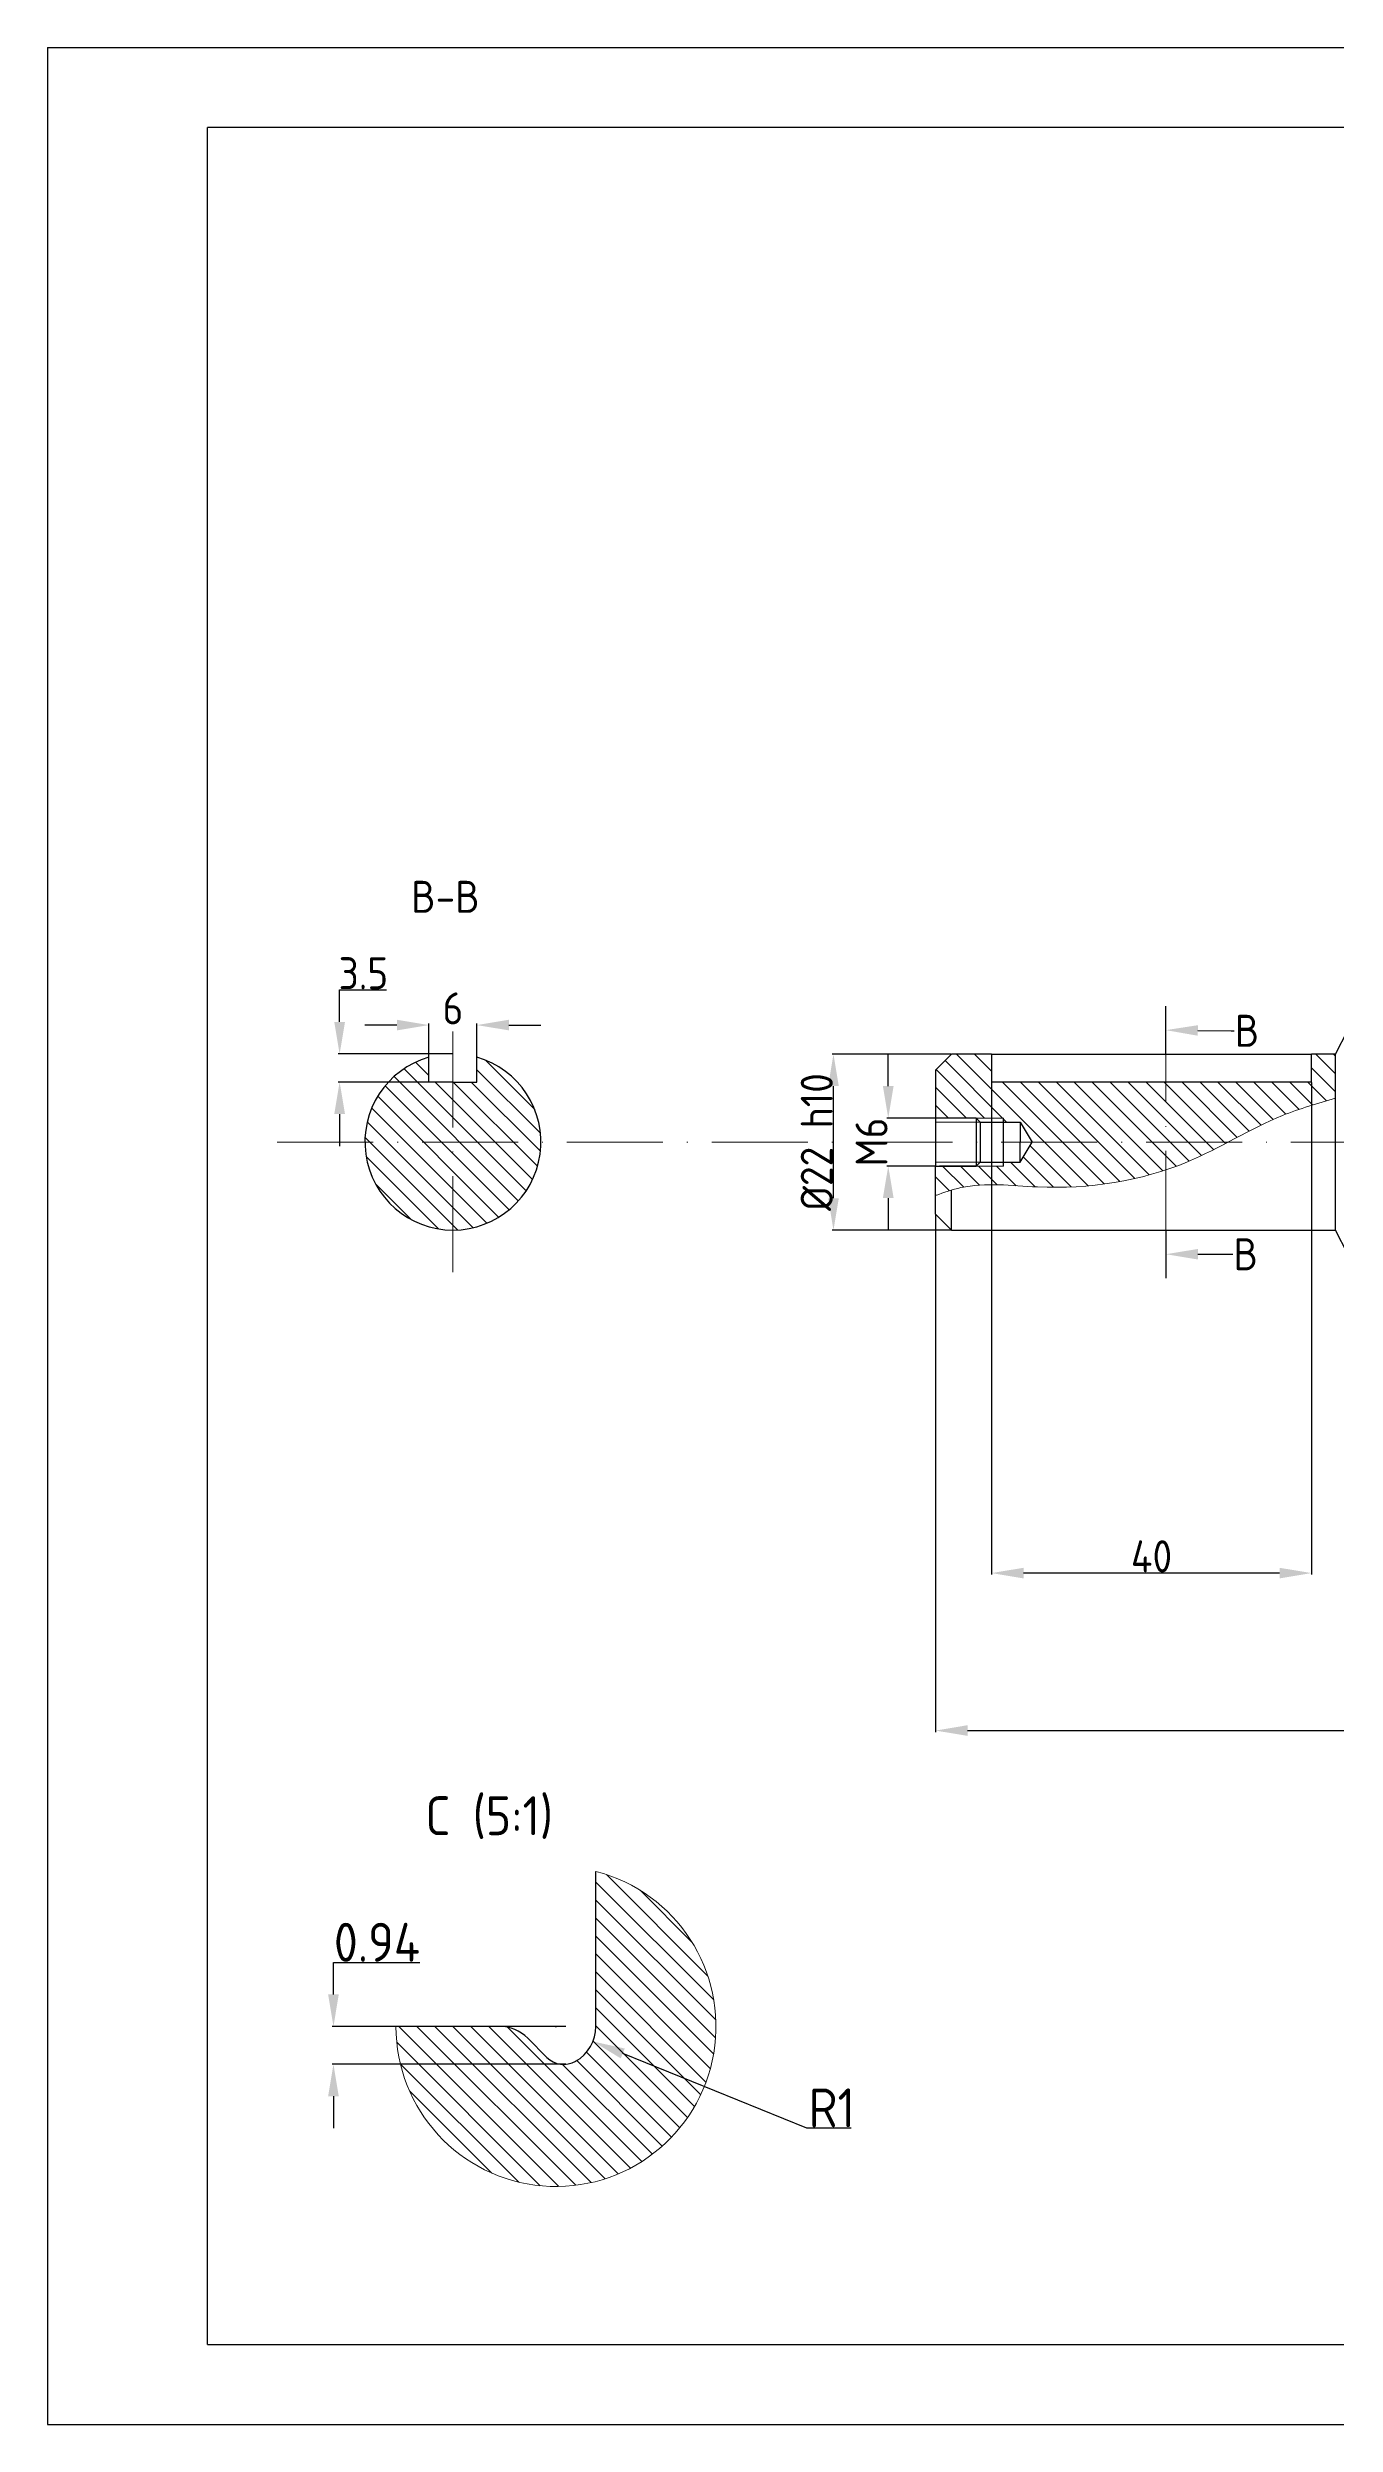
# Model space of a CAD drawing. Header units: millimetres. Extents: x -1 to 1843, y 0 to 1207.
# Drawn here: x 1421.3 to 1582.3, y 537 to 834 of the extents above; entities that cross this region are included whole.
import ezdxf
from ezdxf import colors
from ezdxf.entities.mleader import LeaderData, LeaderLine
from ezdxf.math import Vec2, Vec3

# ---------------------------------------------------------------- set-up
doc = ezdxf.new("R2010")
doc.units = ezdxf.units.MM
doc.linetypes.add('ACAD_ISO10W100', pattern=[18, 12, -3, 0, -3])
doc.layers.get('0').update_dxf_attribs({"lineweight": 30})
for name, color, linetype, lineweight in [('Axe', 7, 'ACAD_ISO10W100', 13), ('Hasuri', 7, 'Continuous', 13), ('Thick', 7, 'Continuous', 30), ('Thin', 7, 'Continuous', 13)]:
    doc.layers.add(name, color=color, linetype=linetype, lineweight=lineweight)
doc.styles.get("Standard").update_dxf_attribs({"font": 'isocp.shx'})
doc.dimstyles.get("Standard").update_dxf_attribs({"dimtxt": 1, "dimasz": 4, "dimexe": 0.18, "dimexo": 0.0625, "dimgap": 0.09, "dimtad": 1, "dimtoh": 1, "dimdec": 1, "dimzin": 0, "dimdsep": 46, "dimtxsty": 'Standard', "dimcen": 0.09, "dimadec": 0, "dimazin": 0, "dimtfac": 1, "dimtdec": 1, "dimtofl": 0, "dimtmove": 0, "dimatfit": 3, "dimfxl": 1, "dimtolj": 1, "dimtzin": 0, "dimarcsym": 1})

# ---------------------------------------------------------------- blocks, each defined once
blk = doc.blocks.new('*D98')
at = {"layer": 'Defpoints', "color": 0, "transparency": 16777216}
for p in [(1532.28, 688.27), (1724.28, 688.27), (1724.28, 623.75)]:
    blk.add_point(p, dxfattribs=at)
at = {"layer": 'Thin', "color": 0, "lineweight": -2, "transparency": 16777216}
for p, q in [((1532.28, 688.21), (1532.28, 623.57)), ((1724.28, 688.21), (1724.28, 623.57)), ((1536.28, 623.75), (1720.28, 623.75))]:
    blk.add_line(p, q, dxfattribs=at)
at = {"layer": 'Thin', "color": 0, "transparency": 16777216}
for points in [[(1536.28, 624.42), (1536.28, 623.09), (1532.28, 623.75)], [(1720.28, 624.42), (1720.28, 623.09), (1724.28, 623.75)]]:
    blk.add_solid(points, dxfattribs=at)
at = {"layer": 'Thin', "color": 0, "transparency": 16777216, "insert": (1628.28, 625.85), "char_height": 1, "width": 2.3325, "attachment_point": 5}
blk.add_mtext('\\A1;{\\H4x;192}', dxfattribs=at)
blk = doc.blocks.new('*D106')
at = {"layer": 'Defpoints', "color": 0, "transparency": 16777216}
for p in [(1519.52, 708.27), (1534.28, 708.27), (1534.28, 686.27)]:
    blk.add_point(p, dxfattribs=at)
at = {"layer": 'Thin', "color": 0, "lineweight": -2, "transparency": 16777216}
for p, q in [((1534.21, 708.27), (1519.34, 708.27)), ((1519.52, 690.27), (1519.52, 704.27)), ((1534.21, 686.27), (1519.34, 686.27))]:
    blk.add_line(p, q, dxfattribs=at)
at = {"layer": 'Thin', "color": 0, "transparency": 16777216}
for points in [[(1518.86, 704.27), (1520.19, 704.27), (1519.52, 708.27)], [(1518.86, 690.27), (1520.19, 690.27), (1519.52, 686.27)]]:
    blk.add_solid(points, dxfattribs=at)
at = {"layer": 'Thin', "color": 0, "transparency": 16777216, "insert": (1517.43, 697.29), "char_height": 1, "attachment_point": 5, "rotation": 90}
blk.add_mtext('\\A1;{\\H4x;%%C22 h10}', dxfattribs=at)
blk = doc.blocks.new('*D112')
at = {"layer": 'Defpoints', "color": 0, "transparency": 16777216}
for p in [(1539.28, 704.77), (1579.28, 704.77), (1539.28, 643.43)]:
    blk.add_point(p, dxfattribs=at)
at = {"layer": 'Thin', "color": 0, "lineweight": -2, "transparency": 16777216}
for p, q in [((1539.28, 704.71), (1539.28, 643.25)), ((1579.28, 704.71), (1579.28, 643.25)), ((1575.28, 643.43), (1543.28, 643.43))]:
    blk.add_line(p, q, dxfattribs=at)
at = {"layer": 'Thin', "color": 0, "transparency": 16777216}
for points in [[(1543.28, 644.09), (1543.28, 642.76), (1539.28, 643.43)], [(1575.28, 644.09), (1575.28, 642.76), (1579.28, 643.43)]]:
    blk.add_solid(points, dxfattribs=at)
at = {"layer": 'Thin', "color": 0, "transparency": 16777216, "insert": (1559.28, 645.52), "char_height": 1, "attachment_point": 5}
blk.add_mtext('\\A1;{\\H4x;40}', dxfattribs=at)
blk = doc.blocks.new('*D113')
at = {"layer": 'Defpoints', "color": 0, "transparency": 16777216}
for p in [(1532.28, 700.29), (1526.37, 694.29), (1532.28, 694.29)]:
    blk.add_point(p, dxfattribs=at)
at = {"layer": 'Thin', "color": 0, "lineweight": -2, "transparency": 16777216}
for p, q in [((1526.37, 704.29), (1526.37, 708.29)), ((1532.21, 700.29), (1526.19, 700.29)), ((1532.21, 694.29), (1526.19, 694.29)), ((1526.37, 690.29), (1526.37, 686.29))]:
    blk.add_line(p, q, dxfattribs=at)
at = {"layer": 'Thin', "color": 0, "transparency": 16777216}
for points in [[(1525.7, 704.29), (1527.04, 704.29), (1526.37, 700.29)], [(1525.7, 690.29), (1527.04, 690.29), (1526.37, 694.29)]]:
    blk.add_solid(points, dxfattribs=at)
at = {"layer": 'Thin', "color": 0, "transparency": 16777216, "insert": (1524.28, 697.29), "char_height": 1, "attachment_point": 5, "rotation": 90}
blk.add_mtext('\\A1;{\\H4x;M6}', dxfattribs=at)
blk = doc.blocks.new('*D114')
at = {"layer": 'Defpoints', "color": 0, "transparency": 16777216}
for p in [(1474.95, 711.9), (1468.95, 704.79), (1474.95, 704.79)]:
    blk.add_point(p, dxfattribs=at)
at = {"layer": 'Hasuri', "color": 0, "lineweight": -2, "transparency": 16777216}
for p, q in [((1464.95, 711.9), (1460.95, 711.9)), ((1468.95, 704.85), (1468.95, 712.08)), ((1474.95, 704.85), (1474.95, 712.08)), ((1478.95, 711.9), (1482.95, 711.9))]:
    blk.add_line(p, q, dxfattribs=at)
at = {"layer": 'Hasuri', "color": 0, "transparency": 16777216}
for points in [[(1464.95, 712.57), (1464.95, 711.24), (1468.95, 711.9)], [(1478.95, 712.57), (1478.95, 711.24), (1474.95, 711.9)]]:
    blk.add_solid(points, dxfattribs=at)
at = {"layer": 'Hasuri', "color": 0, "transparency": 16777216, "insert": (1471.95, 713.99), "char_height": 1, "attachment_point": 5}
blk.add_mtext('\\A1;{\\H4x;6}', dxfattribs=at)
blk = doc.blocks.new('*D115')
at = {"layer": 'Defpoints', "color": 0, "transparency": 16777216}
for p in [(1457.79, 708.29), (1471.95, 708.29), (1471.95, 704.79)]:
    blk.add_point(p, dxfattribs=at)
at = {"layer": 'Hasuri', "color": 0, "lineweight": -2, "transparency": 16777216}
for p, q in [((1457.79, 712.29), (1457.79, 716.29)), ((1457.79, 716.29), (1463.65, 716.29)), ((1471.89, 708.29), (1457.61, 708.29)), ((1471.89, 704.79), (1457.61, 704.79)), ((1457.79, 700.79), (1457.79, 696.79))]:
    blk.add_line(p, q, dxfattribs=at)
at = {"layer": 'Hasuri', "color": 0, "transparency": 16777216}
for points in [[(1457.12, 712.29), (1458.46, 712.29), (1457.79, 708.29)], [(1457.12, 700.79), (1458.46, 700.79), (1457.79, 704.79)]]:
    blk.add_solid(points, dxfattribs=at)
at = {"layer": 'Hasuri', "color": 0, "transparency": 16777216, "insert": (1460.76, 718.38), "char_height": 1, "attachment_point": 5}
blk.add_mtext('\\A1;{\\H4x;3.5}', dxfattribs=at)
blk = doc.blocks.new('*D116')
at = {"layer": 'Defpoints', "color": 0, "transparency": 16777216}
for p in [(1484.83, 586.78), (1489.47, 584.9)]:
    blk.add_point(p, dxfattribs=at)
at = {"layer": 'Thin', "color": 0, "lineweight": -2, "transparency": 16777216}
for p, q in [((1484.74, 586.78), (1484.92, 586.78)), ((1484.83, 586.69), (1484.83, 586.87)), ((1516.21, 574.09), (1493.18, 583.4)), ((1521.75, 574.09), (1516.21, 574.09))]:
    blk.add_line(p, q, dxfattribs=at)
at = {"layer": 'Thin', "color": 0, "transparency": 16777216}
blk.add_solid([(1493.43, 584.02), (1492.93, 582.79), (1489.47, 584.9)], dxfattribs=at)
at = {"layer": 'Thin', "color": 0, "transparency": 16777216, "insert": (1519.32, 576.61), "char_height": 1, "attachment_point": 5}
blk.add_mtext('\\A1;{\\H4.86x;R1}', dxfattribs=at)
blk = doc.blocks.new('*D118')
at = {"layer": 'Defpoints', "color": 0, "transparency": 16777216}
for p in [(1457.02, 586.78), (1486.12, 586.78), (1486.12, 582.05)]:
    blk.add_point(p, dxfattribs=at)
at = {"layer": 'Thin', "color": 0, "lineweight": -2, "transparency": 16777216}
for p, q in [((1457.02, 590.78), (1457.02, 594.78)), ((1457.02, 594.78), (1467.82, 594.78)), ((1486.06, 586.78), (1456.84, 586.78)), ((1486.06, 582.05), (1456.84, 582.05)), ((1457.02, 578.05), (1457.02, 574.05))]:
    blk.add_line(p, q, dxfattribs=at)
at = {"layer": 'Thin', "color": 0, "transparency": 16777216}
for points in [[(1456.35, 590.78), (1457.68, 590.78), (1457.02, 586.78)], [(1456.35, 578.05), (1457.68, 578.05), (1457.02, 582.05)]]:
    blk.add_solid(points, dxfattribs=at)
at = {"layer": 'Thin', "color": 0, "transparency": 16777216, "insert": (1462.46, 597.3), "char_height": 1, "attachment_point": 5}
blk.add_mtext('\\A1;{\\H4.86x;0.94}', dxfattribs=at)

msp = doc.modelspace()

# ---------------------------------------------------------------- hatches: boundary and pattern name
at = {"layer": 'Hasuri', "transparency": 33554687}
h = msp.add_hatch(dxfattribs=at)
h.set_pattern_fill('ANSI31', color=256, scale=0.5, angle=90)
h.set_pattern_definition([(135, (-299.5247, 0), (-1.122532, -1.122532), [])])
h.paths.add_polyline_path([(1471.95, 704.79), (1468.95, 704.79), (1468.95, 707.87, 0.335437), (1460.95, 697.29), (1471.95, 697.29)])
h.paths.add_polyline_path([(1474.95, 707.87), (1474.95, 704.79), (1471.95, 704.79), (1471.95, 697.29), (1482.95, 697.29, 0.335437)])
h.paths.add_polyline_path([(1471.95, 697.29), (1460.95, 697.29, 0.414214), (1471.95, 686.29)])
h.paths.add_polyline_path([(1482.95, 697.29), (1471.95, 697.29), (1471.95, 686.29, 0.414214)])
h = msp.add_hatch(dxfattribs=at)
h.set_pattern_fill('ANSI31', color=256, scale=0.5, angle=90)
h.set_pattern_definition([(135, (38.5164, 0), (-1.122532, -1.122532), [])])
edge = h.paths.add_edge_path()
edge.add_spline(control_points=[(1568.88, 697.29), (1571.11, 698.46), (1575.38, 700.75), (1580.04, 702.12), (1582.28, 702.78)], knot_values=[37.575144, 37.575144, 37.575144, 37.575144, 45.100365, 52.087769, 52.087769, 52.087769, 52.087769], degree=3, periodic=0)
edge.add_line((1582.28, 702.78), (1582.28, 708.27))
edge.add_line((1582.28, 708.27), (1579.28, 708.27))
edge.add_line((1579.28, 708.27), (1579.28, 704.77))
edge.add_line((1579.28, 704.77), (1539.28, 704.77))
edge.add_line((1539.28, 704.77), (1539.28, 708.27))
edge.add_line((1539.28, 708.27), (1534.28, 708.27))
edge.add_line((1534.28, 708.27), (1532.28, 706.27))
edge.add_line((1532.28, 706.27), (1532.28, 700.29))
edge.add_line((1532.28, 700.29), (1537.35, 700.29))
edge.add_line((1537.35, 700.29), (1540.77, 700.29))
edge.add_line((1540.77, 700.29), (1540.77, 699.79))
edge.add_line((1540.77, 699.79), (1542.85, 699.79))
edge.add_line((1542.85, 699.79), (1544.37, 697.29))
edge.add_line((1544.37, 697.29), (1568.88, 697.29))
edge = h.paths.add_edge_path()
edge.add_spline(control_points=[(1534.28, 691.28), (1534.67, 691.39), (1538.12, 692.32), (1548.22, 690.93), (1559.86, 692.66), (1567.2, 696.42), (1568.88, 697.29)], knot_values=[2.10041, 2.10041, 2.10041, 2.10041, 3.325604, 12.895312, 31.911406, 37.575144, 37.575144, 37.575144, 37.575144], degree=3, periodic=0)
edge.add_line((1568.88, 697.29), (1544.37, 697.29))
edge.add_line((1544.37, 697.29), (1542.85, 694.79))
edge.add_line((1542.85, 694.79), (1540.77, 694.79))
edge.add_line((1540.77, 694.79), (1540.77, 694.29))
edge.add_line((1540.77, 694.29), (1537.35, 694.29))
edge.add_line((1537.35, 694.29), (1532.28, 694.29))
edge.add_line((1532.28, 694.29), (1532.28, 694.28))
edge.add_line((1532.28, 694.28), (1532.28, 690.61))
edge.add_spline(control_points=[(1532.28, 690.61), (1532.94, 690.84), (1533.61, 691.08), (1534.28, 691.28)], knot_values=[0, 0, 0, 0, 2.10041, 2.10041, 2.10041, 2.10041], degree=3, periodic=0)
h = msp.add_hatch(dxfattribs=at)
h.set_pattern_fill('ANSI31', color=256, scale=0.5, angle=90)
h.paths.add_polyline_path([(1489.83, 606.14), (1489.83, 586.78, -0.270436), (1487.29, 582.42, -0.33687), (1483.7, 582.92), (1481.3, 585.31, 0.198912), (1477.76, 586.78), (1464.83, 586.78, 2.039508)])

# ---------------------------------------------------------------- linework, layer by layer
for p, q in [((1421.27, 834.05), (1421.27, 537.05)), ((1421.27, 834.05), (1841.27, 834.05)), ((1441.27, 547.05), (1441.27, 824.05)), ((1831.27, 824.05), (1441.27, 824.05)), ((1441.27, 547.05), (1831.27, 547.05)), ((1421.27, 537.05), (1841.27, 537.05))]:
    msp.add_line(p, q)
at = {"layer": 'Axe'}
for p, q in [((1561.07, 714.27), (1561.07, 680.27)), ((1471.95, 681.02), (1471.95, 711.52)), ((1805.9, 697.29), (1448.67, 697.29))]:
    msp.add_line(p, q, dxfattribs=at)
at = {"layer": 'Thick'}
for p, q in [((1561.07, 708.27), (1561.07, 714.27)), ((1582.28, 708.27), (1583.8, 711.27)), ((1468.95, 704.79), (1468.95, 707.87)), ((1474.95, 704.79), (1474.95, 707.87)), ((1534.28, 708.27), (1532.28, 706.27)), ((1539.28, 708.27), (1534.28, 708.27)), ((1539.28, 708.27), (1539.28, 704.77)), ((1539.28, 708.27), (1579.28, 708.27)), ((1582.28, 708.27), (1579.28, 708.27)), ((1579.28, 704.77), (1579.28, 708.27)), ((1582.28, 697.29), (1582.28, 708.27)), ((1471.95, 704.79), (1468.95, 704.79)), ((1471.95, 704.79), (1474.95, 704.79)), ((1532.28, 706.27), (1532.28, 700.28)), ((1579.28, 704.77), (1539.28, 704.77)), ((1537.35, 700.29), (1532.28, 700.29)), ((1532.28, 700.28), (1532.28, 694.28)), ((1537.35, 700.29), (1537.35, 694.29)), ((1537.35, 700.29), (1537.85, 699.79)), ((1537.85, 699.79), (1537.85, 694.79)), ((1537.85, 699.79), (1542.85, 699.79)), ((1540.77, 694.29), (1540.77, 700.29)), ((1542.85, 699.79), (1542.85, 697.29)), ((1542.85, 699.79), (1544.37, 697.29)), ((1542.85, 694.79), (1542.85, 697.29)), ((1542.85, 694.79), (1544.37, 697.29)), ((1582.28, 686.27), (1582.28, 697.28)), ((1532.28, 694.29), (1537.35, 694.29)), ((1532.28, 688.27), (1532.28, 694.28)), ((1537.35, 694.29), (1532.77, 694.29)), ((1537.85, 694.79), (1537.35, 694.29)), ((1537.85, 694.79), (1542.85, 694.79)), ((1534.28, 688.51), (1534.28, 691.28)), ((1534.28, 686.27), (1532.28, 688.27)), ((1534.28, 686.27), (1534.28, 688.51)), ((1534.28, 686.27), (1582.28, 686.27)), ((1561.07, 686.27), (1561.07, 680.27)), ((1583.8, 683.27), (1582.28, 686.27)), ((1489.83, 586.78), (1489.83, 606.14)), ((1477.76, 586.78), (1464.83, 586.78)), ((1483.7, 582.92), (1481.3, 585.31))]:
    msp.add_line(p, q, dxfattribs=at)
for centre, radius, start, end in [((1471.95, 697.29), 11, 105.8266, 74.1734), ((1477.76, 581.78), 5, 45, 90), ((1484.83, 586.78), 5, 299.4686, 0), ((1485.82, 585.04), 3, 225, 299.4686)]:
    msp.add_arc(centre, radius, start, end, dxfattribs=at)
at = {"layer": 'Thin'}
for p, q in [((1532.28, 700.29), (1532.28, 694.29)), ((1537.85, 699.79), (1532.28, 699.79)), ((1532.77, 699.79), (1532.77, 699.79)), ((1537.35, 700.29), (1540.77, 700.29)), ((1537.85, 694.79), (1532.28, 694.79)), ((1537.35, 694.29), (1540.77, 694.29))]:
    msp.add_line(p, q, dxfattribs=at)
msp.add_arc((1484.83, 586.78), 20, 180, 75.5225, dxfattribs=at)
msp.add_spline([(1532.28, 690.61), (1535.45, 691.59), (1545.02, 691.68), (1563.78, 694.82), (1575.64, 700.59), (1582.28, 702.78)], degree=3, dxfattribs=at)

# ---------------------------------------------------------------- texts
at = {"layer": 'Thick', "attachment_point": 1}
for s, width, insert, char_height in [('B-B', 14.4667, (1466.73, 729.93), 4), ('C (5:1)', 19.1142, (1468.51, 615.54), 4.86)]:
    msp.add_mtext_dynamic_manual_height_columns(s, width=width, gutter_width=1, heights=[0], dxfattribs=dict(at, insert=insert, char_height=char_height))

# ---------------------------------------------------------------- dimensions: what is measured, and where the dimension line sits
at = {"layer": 'Hasuri'}
dim = msp.add_linear_dim(base=(1457.79, 708.29), p1=(1471.95, 704.79), p2=(1471.95, 708.29), angle=90, text='{\\H4x;3.5}', dimstyle='Standard', dxfattribs=at)
dim.commit()
dim.dimension.update_dxf_attribs({"geometry": '*D115', "text_midpoint": (1460.76, 718.38)})
dim = msp.add_linear_dim(base=(1474.95, 711.9), p1=(1468.95, 704.79), p2=(1474.95, 704.79), text='{\\H4x;6}', dimstyle='Standard', dxfattribs=at)
dim.commit()
dim.dimension.update_dxf_attribs({"geometry": '*D114', "text_midpoint": (1471.95, 711.9), "dimtype": 160})
at = {"layer": 'Thin'}
for base, p1, p2, text, picture, middle in [((1519.52, 708.27), (1534.28, 686.27), (1534.28, 708.27), '{\\H4x;%%C22 h10}', '*D106', (1519.52, 697.29)), ((1526.37, 694.29), (1532.28, 700.29), (1532.28, 694.29), '{\\H4x;M6}', '*D113', (1526.37, 697.29))]:
    dim = msp.add_linear_dim(base=base, p1=p1, p2=p2, angle=90, text=text, dimstyle='Standard', dxfattribs=at)
    dim.commit()
    dim.dimension.update_dxf_attribs({"geometry": picture, "text_midpoint": middle, "dimtype": 160})
for base, p1, p2, text, picture, middle in [((1539.28, 643.43), (1579.28, 704.77), (1539.28, 704.77), '{\\H4x;40}', '*D112', (1559.28, 645.52)), ((1724.28, 623.75), (1532.28, 688.27), (1724.28, 688.27), '{\\H4x;192}', '*D98', (1628.28, 625.85))]:
    dim = msp.add_linear_dim(base=base, p1=p1, p2=p2, text=text, dimstyle='Standard', dxfattribs=at)
    dim.commit()
    dim.dimension.update_dxf_attribs({"geometry": picture, "text_midpoint": middle})
dim = msp.add_linear_dim(base=(1457.02, 586.78), p1=(1486.12, 582.05), p2=(1486.12, 586.78), angle=90, text='{\\H4.86x;0.94}', dimstyle='Standard', dxfattribs=at)
dim.commit()
dim.dimension.update_dxf_attribs({"geometry": '*D118', "text_midpoint": (1462.46, 597.3)})
dim = msp.add_radius_dim(center=(1484.83, 586.78), mpoint=(1489.47, 584.9), text='{\\H4.86x;R1}', dimstyle='Standard', dxfattribs=at)
dim.commit()
dim.dimension.update_dxf_attribs({"geometry": '*D116', "text_midpoint": (1519.32, 574.09), "dimtype": 164})

# ---------------------------------------------------------------- leaders
at = {"layer": 'Thick'}
ml = msp.add_multileader_mtext('Standard', dxfattribs=at)
ml.set_content('B', color=256)
ml.set_leader_properties()
ml.build(insert=Vec2(0, 0))
ml.multileader.update_dxf_attribs({"dogleg_length": 0.36})
ctx = ml.context
ctx.base_point, ctx.landing_gap_size, ctx.plane_origin = Vec3(1569.6, 711.19), 0.09, Vec3(1561.07, 711.27)
notes = []
notes.append((ctx, [(1, (1, 1, 0), (1569.24, 711.19), (1, 0), 0.36, [(0, [(1561.07, 711.27)], 0, [])])]))
ctx.mtext.insert, ctx.mtext.flow_direction = Vec3(1569.69, 713.19), 5
ml = msp.add_multileader_mtext('Standard', dxfattribs=at)
ml.set_content('B', color=256)
ml.set_leader_properties()
ml.build(insert=Vec2(0, 0))
ml.multileader.update_dxf_attribs({"dogleg_length": 0.36})
ctx = ml.context
ctx.base_point, ctx.landing_gap_size, ctx.plane_origin = Vec3(1569.44, 683.27), 0.09, Vec3(1561.07, 683.27)
notes.append((ctx, [(1, (1, 1, 0), (1569.08, 683.27), (1, 0), 0.36, [(0, [(1561.07, 683.27)], 0, [])])]))
ctx.mtext.insert, ctx.mtext.flow_direction = Vec3(1569.53, 685.27), 5
for ctx, leaders in notes:
    for number, flags, end, landing, length, lines in leaders:
        leader = LeaderData()
        leader.index, (leader.has_last_leader_line, leader.has_dogleg_vector, leader.attachment_direction) = number, flags
        leader.last_leader_point, leader.dogleg_vector, leader.dogleg_length = Vec3(end), Vec3(landing), length
        for number, points, colour, breaks in lines:
            line = LeaderLine()
            line.index, line.vertices, line.color, line.breaks = number, Vec3.list(points), colors.encode_raw_color(colour), breaks
            leader.lines.append(line)
        ctx.leaders.append(leader)

doc.saveas('drawing.dxf')
